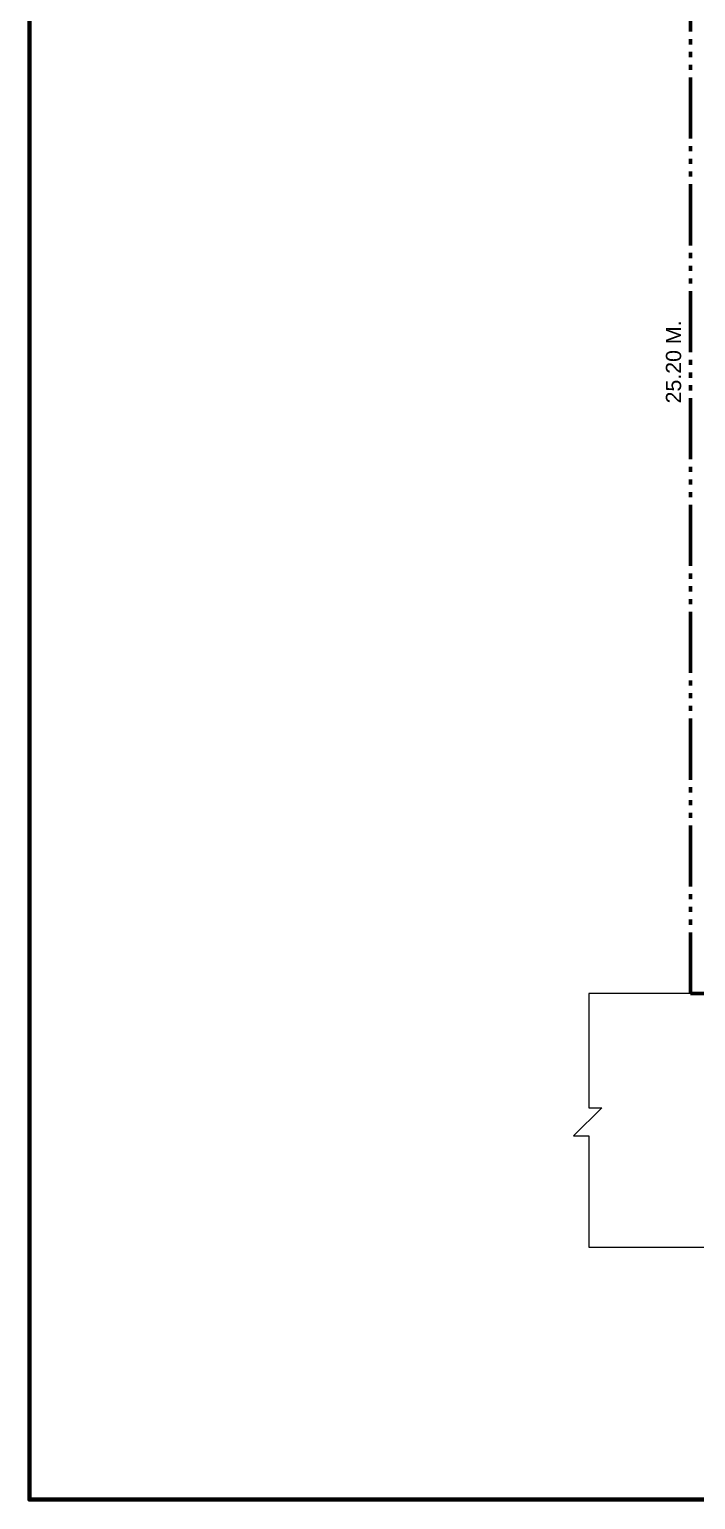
# Model space of a CAD drawing. Header units: inches. Extents: x 1367 to 15762, y 1989 to 8927.
# Drawn here: x 7686.36 to 7699.47, y 1988.68 to 2017.58 of the extents above; entities that cross this region are included whole.
import ezdxf

# ---------------------------------------------------------------- set-up
doc = ezdxf.new("R2010")
doc.units = ezdxf.units.IN
doc.header["$MEASUREMENT"] = 0
doc.linetypes.add('ACAD_ISO06W100', pattern=[36, 24, -3, 0, -3, 0, -3, 0, -3])
for name, color, linetype, lineweight in [('boundary', 2, 'Continuous', 60), ('FORM', 2, 'Continuous', 70), ('text', 6, 'Continuous', 25), ('win', 60, 'Continuous', 9)]:
    doc.layers.add(name, color=color, linetype=linetype, lineweight=lineweight)
doc.styles.get("Standard").update_dxf_attribs({"font": 'arial.ttf', "height": 0.36})

msp = doc.modelspace()

# ---------------------------------------------------------------- linework, layer by layer
at = {"layer": 'boundary', "linetype": 'ACAD_ISO06W100', "ltscale": 0.05}
for q in [(7699.365, 2023.832), (7743.965, 1998.632)]:
    msp.add_line((7699.365, 1998.632), q, dxfattribs=at)
at = {"layer": 'FORM'}
msp.add_lwpolyline([(7686.365, 2044.753), (7686.365, 1988.685), (7767.496, 1988.685), (7767.496, 2044.753)], close=True, dxfattribs=at)
at = {"layer": 'win'}
for p, q in [((7697.365, 1998.632), (7697.365, 1996.381)), ((7699.365, 1998.632), (7697.365, 1998.632)), ((7697.619, 1996.381), (7697.066, 1995.832)), ((7697.365, 1996.381), (7697.619, 1996.381)), ((7697.066, 1995.832), (7697.365, 1995.832)), ((7697.365, 1995.832), (7697.365, 1993.643)), ((7697.365, 1993.643), (7745.965, 1993.643))]:
    msp.add_line(p, q, dxfattribs=at)

# ---------------------------------------------------------------- texts
at = {"layer": 'text'}
msp.add_text('25.20 M.', height=0.3, rotation=90, dxfattribs=at).set_placement((7699.181, 2010.226))

doc.saveas('drawing.dxf')
